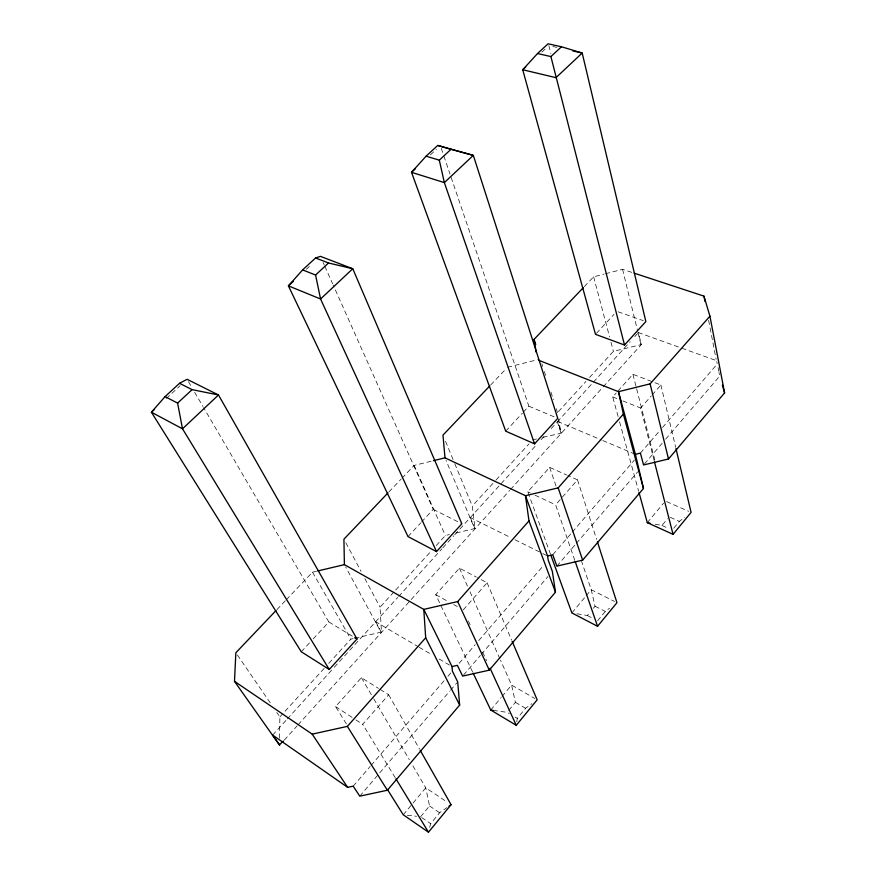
<?xml version="1.0" encoding="UTF-8"?>
<svg xmlns="http://www.w3.org/2000/svg" width="876" height="876" viewBox="0 0 876 876"><rect width="100%" height="100%" fill="white"/><g stroke="black" fill="none" stroke-linecap="round" stroke-linejoin="round"><path stroke-width="0.66" stroke-dasharray="4.38 3.29" d="M279.455 738.194L279.893 716.918L276.805 712.418M516.774 721.835L517.278 718.386L525.578 708.301L531.896 703.68M429.722 827.316L430.653 823.659L439.621 812.753L446.913 807.617M597.574 620.81L605.283 611.437L609.521 608.251M673.797 528.173L679.382 521.395L684.703 517.3M420.589 816.76L429.547 805.953L425.758 787.82L412.07 764.398M508.77 710.337L515.406 702.333L511.606 685.065L500.514 660.186M577.032 613.78L587.336 615.51L589.909 612.412M593.337 608.273L595.045 606.203L591.245 589.734L581.609 561.396M655.281 524.176L661.949 525.469L667.523 518.734M403.234 814.779L425.758 787.82L446.672 801.748M490.746 710.02L501.171 697.548M502.047 696.508L511.606 685.065L534.842 698.5M571.875 612.915L585.343 596.786M586.186 595.779L591.245 589.734L614.613 601.505M647.287 522.644L663.603 503.12M359.773 796.153L449.695 691.208M450.582 690.178L456.812 682.897M463.524 675.078L480.398 655.379M481.285 654.339L547.916 576.583M556.884 566.126L575.51 544.379M576.408 543.339L637.618 471.901M644.451 463.93L662.157 443.278M665.694 439.139L719.7 376.122L718.988 372.464M353.181 786.155L370.165 766.467M371.063 765.427L444.34 680.455M447.921 676.316L451.49 672.166M459.155 663.285L475.186 644.703M478.745 640.575L542.846 566.246M552.767 554.749L571.404 533.134M572.291 532.104L634.432 460.053M640.411 453.111L658.982 431.583M662.519 427.477L717.345 363.912L716.699 361.711M395.229 777.68L362.697 724.321L388.67 694.756L379.593 689.073M463.273 609.871L487.089 582.77L477.486 577.689M574.798 560.377L555.603 504.806L577.514 479.873L567.823 475.526M654.153 460.666L640.663 408.019L651.218 396.007M652.094 395.01L660.887 385.002L632.921 374.326L617.098 391.999M346.37 723.872L335.574 706.603L361.427 677.717L378.454 688.361M472.602 671.991L435.733 594.684L459.462 568.152L476.281 577.054M550.533 554.267L527.79 491.797L549.657 467.368L566.619 474.978M618.117 416.549L612.707 396.905L616.222 392.985M284.328 740.056L297.15 725.843M298.07 724.835L509.591 490.527M510.5 489.52L602.294 387.849M603.203 386.842L641.352 344.586L638.429 332.595L680.597 347.75M272.644 735.084L286.441 719.908M287.361 718.9L333.351 668.289M334.271 667.282L397.726 597.454M398.646 596.447L441.854 548.902M442.774 547.894L453.801 535.762M454.721 534.743L536.517 444.734M541.116 439.686L545.715 434.627M551.223 428.561L556.742 422.484M542.934 437.365L561.407 433.138L557.662 421.476L592.537 383.097M593.457 382.089L630.173 341.684M634.761 336.636L637.509 333.614M279.893 716.918L324.142 668.421M328.752 663.362L350.882 639.119L353.499 638.516M375.662 621.73L381.476 632.45L380.042 607.145L394.769 591.004M395.689 589.997L431.583 550.654M436.182 545.606L445.38 535.521L449.366 534.568M470.346 517.552L475.055 528.797L472.284 506.032L495.137 480.979M496.057 479.982L528.973 443.891M558.428 411.61L585.913 381.476M589.581 377.457L613.408 351.342L641.352 344.586M301.267 651.766L309.546 642.831M313.225 638.867L328.872 621.993L203.604 407.581M408.019 536.594L420.633 522.983M421.531 522.008L433.248 509.372L333.187 285.018M505.726 431.178L522.392 413.198M523.322 412.202L528.874 406.201L450.439 175.364M596.425 333.329L614.032 314.331M276.991 609.532L285.401 600.684M286.332 599.71L312.513 572.203L316.499 571.251M388.867 491.962L401.033 479.183M401.975 478.197L414.14 465.408L432.131 460.995M490.691 384.969L505.649 369.245M584.314 286.583L593.621 276.805L604.144 274.089M166.276 398.503L180.149 385.714M306.403 269.26L309.403 266.49M430.412 154.877L436.379 149.38M541.828 52.111L545.857 48.399M605.458 273.739L622.551 269.315L632.888 272.721M507.522 367.285L537.382 359.74M532.63 439.883L536.495 438.942M456.013 532.991L474.617 528.578L446.026 460.327M354.813 638.21L381.049 632.187L345.681 567.013M407.241 815.227L416.582 816.301M493.265 710.381L507.105 712.341L509.372 713.677M552.865 46.505L556.862 47.392M618.073 311.779L643.323 320.671M681.878 348.21L716.371 360.605M612.707 396.905L621.599 400.441M622.88 400.945L640.663 408.019M528.874 406.201L557.771 418.356M557.662 421.476L601.538 440.015M602.798 440.551L634.147 453.79M666.548 501.598L688.635 511.31M670.26 517.311L679.382 521.395M661.949 525.469L668.782 528.567M527.79 491.797L530.21 492.925M535.05 495.192L555.603 504.806M469.908 517.333L510.171 537.349M515 539.758L541.543 552.953M542.748 553.555L547.577 555.953M433.248 509.372L460.656 523.169M595.045 606.203L605.283 611.437M587.336 615.51L591.891 617.865M435.733 594.684L448.906 601.943M453.691 604.582L457.283 606.564M515.406 702.333L525.578 708.301M375.235 621.478L417.951 646.554M419.122 647.244L430.872 654.142M439.095 658.971L450.833 665.859M515.022 717.039L517.278 718.386M328.872 621.993L354.758 637.629M335.574 706.603L354.78 719.152M355.908 719.886L362.697 724.321M429.547 805.953L439.621 812.753M421.706 817.527L430.653 823.659M237.396 655.007L271.396 704.534M188.46 381.662L191.91 387.553M194.658 392.273L202.914 406.409M361.427 677.717L373.056 697.625M373.745 698.796L409.333 759.711M312.513 572.203L350.882 639.119M388.67 694.756L419.538 749.133M345.834 542.759L361.043 571.371M364.843 578.532L380.042 607.145M468.408 621.04L470.116 624.763M482.643 652.072L486.64 660.756M414.14 465.408L445.38 535.521M323.178 262.581L324.295 265.078M324.854 266.315L332.628 283.769M459.462 568.152L467.784 586.81M470.007 591.782L499.955 658.949M487.089 582.77L511.595 640.06M445.545 441.329L454.283 462.484M454.797 463.733L472.284 506.032M441.241 148.285L443.431 154.734M443.869 156.027L450.001 174.072M549.657 467.368L556.227 486.684M577.514 479.873L596.611 539.342M557.213 421.29L560.968 432.952L558.592 418.969M541.894 363.792L542.715 366.365M544.357 371.501L545.584 375.355M550.927 392.054L553.391 399.763M556.271 408.764L557.508 412.618M619.551 421.794L638.648 491.206M593.621 276.805L609.587 336.953M610.977 342.188L613.408 351.342M548.869 45.618L550.894 53.556M632.921 374.326L636.294 387.52M636.633 388.845L654.865 460.13M622.551 269.315L637.662 331.128M637.991 332.442L640.914 344.421M660.887 385.002L675.67 447.373M708.618 320.309L716.119 359.269M718.046 367.581L718.758 371.238"/><path stroke-width="1.31" d="M283.408 741.074L279.324 744.841L234.483 681.342L235.852 652.751L276.049 610.506M387.4 789.462L403.234 814.779L428.484 832.2L451.074 804.683L420.206 750.316M473.193 673.217L490.746 710.02L516.26 725.295L537.163 699.836L512.131 641.309M550.993 555.548L571.875 612.915L597.552 626.296L616.945 602.677L597.443 541.926M639.009 492.52L647.287 522.644L673.053 534.36L691.087 512.394L675.987 448.698M279.74 745.137L272.644 735.084L347.63 787.349L353.181 786.155L359.773 796.153L387.367 790.251L459.659 705.07L457.699 681.867L452.388 671.136L452.016 666.548L423.787 609.389L344.399 564.648L317.824 570.944M452.016 666.548L457.381 665.344L462.637 676.108L489.279 670.162L555.472 592.165L552.362 571.404L548.19 560.049L547.577 555.953L525.469 495.696L444.986 457.841L433.423 460.677M547.577 555.953L552.767 554.749L556.884 566.126L582.649 560.147L643.477 488.469L635.396 454.326L618.5 391.681L538.652 360.244M635.396 454.326L640.411 453.111L643.564 464.97L668.497 458.991L724.594 392.897L709.932 316.181L703.954 296.132L634.18 273.148M165.071 396.62L151.406 412.224L301.267 651.766L329.256 669.483L357.014 638.987L218.485 394.977L187.092 379.308L179.536 383.294L165.071 396.62L177.598 403.102L182.504 428.813L329.256 669.483M234.483 681.342L312.206 734.143L347.367 726.379L425.692 637.772L423.787 609.389L457.688 601.56L528.984 520.891L525.469 495.696L558.187 487.866L623.362 414.118L618.5 391.681L650.112 383.863L709.932 316.181M302.625 269.907L288.412 285.861L408.019 536.594L436.522 551.595L461.849 523.771L352.765 268.735L320.408 256.35L315.568 257.982L302.625 269.907L315.568 275.031L320.572 299.001L436.522 551.595M426.086 156.18L411.512 172.309L505.726 431.178L534.568 443.858L557.771 418.356L473.325 155.37L437.748 145.438L426.086 156.18L439.303 160.166L450.987 149.325L473.325 155.37L444.362 182.613L411.512 172.309L415.487 168.641M624.511 345.013L645.853 321.558L582.19 53.02L561.472 46.767L548.08 43.8L537.535 53.524L522.731 69.741L595.494 334.325L624.511 345.013L550.905 56.568L561.472 46.767M387.937 492.947L343.929 539.189L344.399 564.648M489.75 385.955L442.982 435.109L444.986 457.841M536.145 352.108L534.075 339.373L583.383 287.569M177.598 403.102L192.107 389.634L218.485 394.977L182.504 428.813L151.406 412.224L154.373 409.475M315.568 275.031L328.544 262.986L352.765 268.735L320.572 299.001L288.412 285.861L293.405 281.24M525.742 66.948L522.731 69.741L555.975 77.668L582.19 53.02L572.86 50.95M448.994 806.15L451.074 804.683M490.746 710.02L493.265 710.381M647.287 522.644L649.959 523.158M537.535 53.524L550.905 56.568M437.748 145.438L450.987 149.325M315.568 257.982L328.544 262.986M179.536 383.294L192.107 389.634M354.758 637.629L357.014 638.987M312.206 734.143L347.63 787.349M347.367 726.379L387.367 790.251M395.941 778.841L428.484 832.2M425.692 637.772L459.659 705.07M490.056 668.202L516.26 725.295M457.688 601.56L489.279 670.162M528.984 520.891L555.472 592.165M534.568 443.858L444.362 182.613L439.303 160.166M575.236 561.669L597.552 626.296M558.187 487.866L582.649 560.147M534.075 339.373L535.729 344.52M722.339 385.155L724.594 392.897M623.362 414.118L643.477 488.469M654.492 461.98L673.053 534.36M650.112 383.863L668.497 458.991M703.954 296.132L704.994 301.508"/></g></svg>
